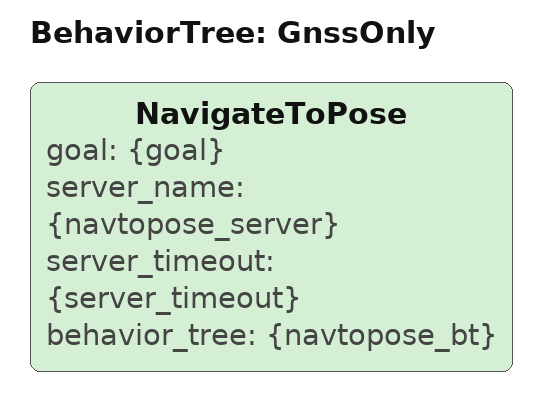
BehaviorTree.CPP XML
<?xml version="1.0" encoding="UTF-8"?>
<root BTCPP_format="3">
  <BehaviorTree ID="GnssOnly">
    <NavigateToPose goal="{goal}"
                    server_name="{navtopose_server}"
                    server_timeout="{server_timeout}"
                    behavior_tree="{navtopose_bt}"/>
  </BehaviorTree>

</root>
